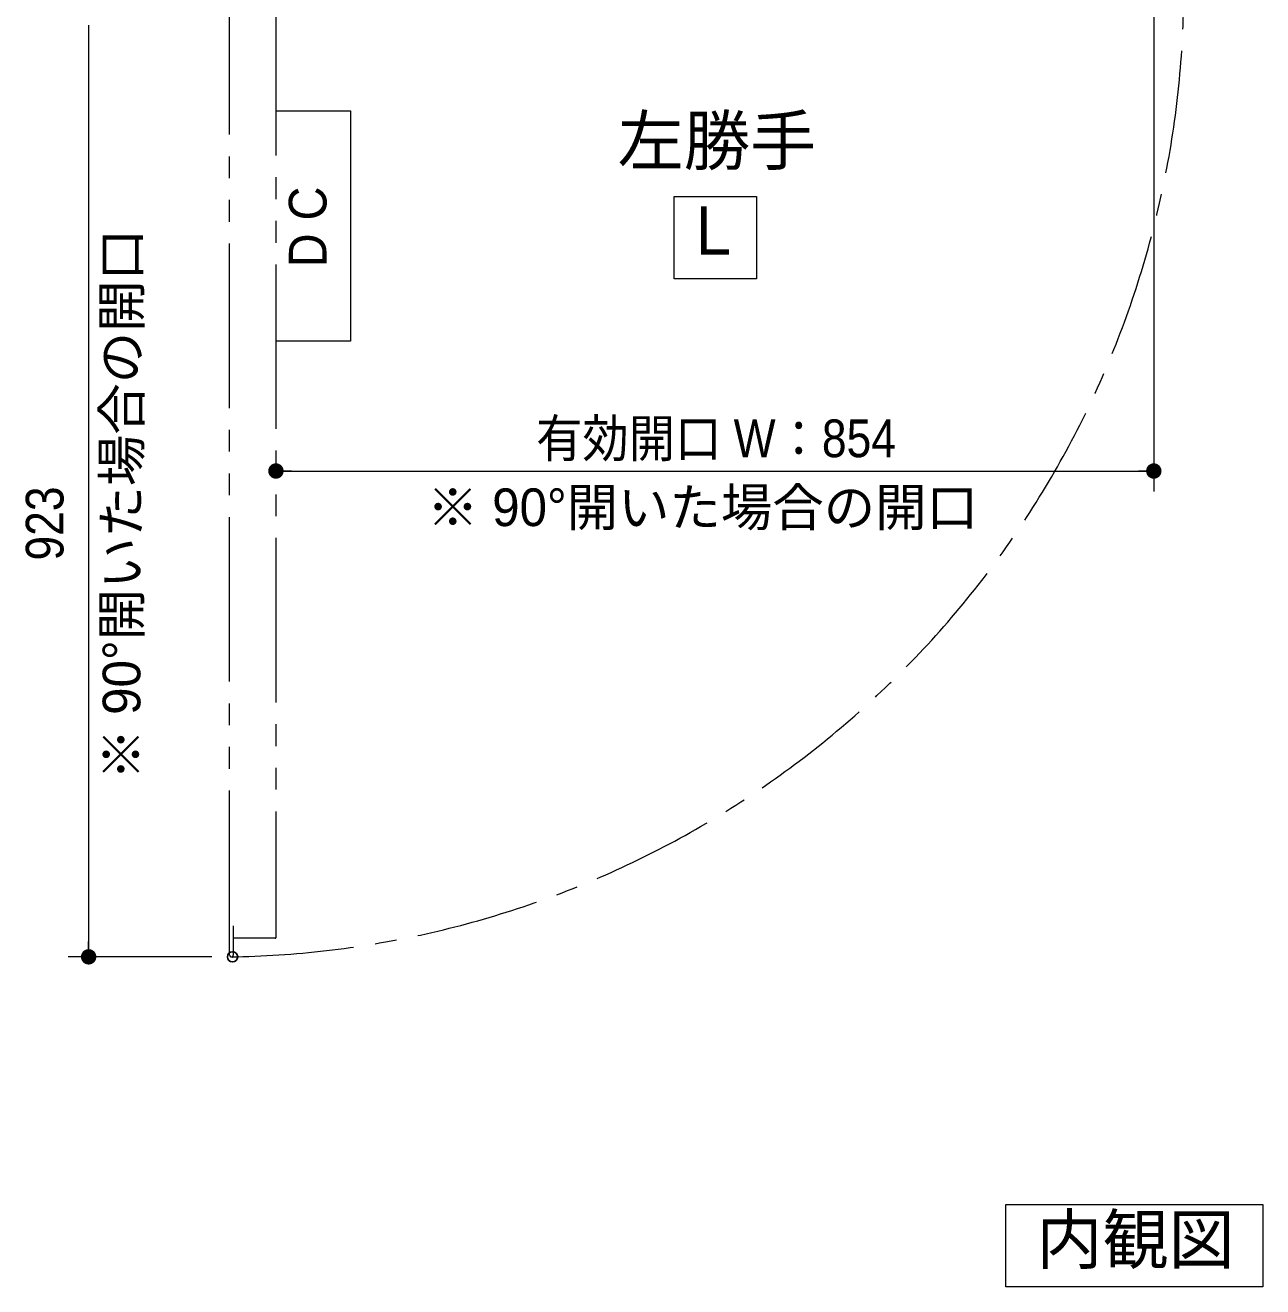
# Model space of a CAD drawing. Units: millimetres, scale not verified. Extents: x -6062 to 6062, y -3045 to 3045.
# Drawn here: x -2477 to -1274, y 820 to 2047 of the extents above; entities that cross this region are included whole.
import ezdxf
from ezdxf.enums import TextEntityAlignment as Align

# ---------------------------------------------------------------- set-up
doc = ezdxf.new("R2010")
doc.units = ezdxf.units.MM
doc.header["$LTSCALE"] = 20
doc.header["$PDMODE"] = 32
doc.header["$PDSIZE"] = 10
doc.linetypes.add('USER2', pattern=[9.172222, 5.997222, -1.058333, 1.058333, -1.058333])
doc.linetypes.add('USER4', pattern=[13.3, 8, -1.06, 1.06, -1.06, 1.06, -1.06])
for name, color, linetype, lineweight in [('0-1_2寸法-3', 7, 'Continuous', 15), ('0-2_2寸法-1', 7, 'Continuous', 15), ('0-3_0', 7, 'Continuous', 25), ('0-5_3一般', 7, 'Continuous', 15)]:
    doc.layers.add(name, color=color, linetype=linetype, lineweight=lineweight)
doc.layers.add('0-4_Defpoints', color=7, linetype='Continuous')
doc.styles.add('ＭＳ Ｐゴシック', font='')
doc.styles.get('ＭＳ Ｐゴシック').set_extended_font_data('MS PGothic')

# ---------------------------------------------------------------- blocks, each defined once
blk = doc.blocks.new('グループ-5')
at = {"layer": '0-1_2寸法-3'}
blk.add_lwpolyline([(5280, 18000), (10280, 18000), (10280, 16400), (5280, 16400)], close=True, dxfattribs=at)
at = {"layer": '0-1_2寸法-3', "style": 'ＭＳ Ｐゴシック'}
blk.add_text('内観図', height=943.3, dxfattribs=at).set_placement((5875.5, 16566.3), align=Align.BOTTOM_LEFT)
blk = doc.blocks.new('グループ-6')
at = {"layer": '0-1_2寸法-3'}
blk.add_lwpolyline([(-1170, 37608), (430, 37608), (430, 36008), (-1170, 36008)], close=True, dxfattribs=at)
at = {"layer": '0-1_2寸法-3', "style": 'ＭＳ Ｐゴシック'}
blk.add_text('L', height=943.3, dxfattribs=at).set_placement((-753.2, 36191.7), align=Align.BOTTOM_LEFT)
blk = doc.blocks.new('_Dot')
at = {"layer": '0-3_0'}
blk.add_line((-10, 0), (-20, 0), dxfattribs=at)
for points in [[(0, 0), (-10, 0), (-9.92, 1.25)], [(0, 0), (-9.92, -1.25), (-10, 0)], [(0, 0), (-9.92, 1.25), (-9.69, 2.49)], [(0, 0), (-9.69, -2.49), (-9.92, -1.25)], [(0, 0), (-9.69, 2.49), (-9.3, 3.68)], [(0, 0), (-9.3, -3.68), (-9.69, -2.49)], [(0, 0), (-9.3, 3.68), (-8.76, 4.82)], [(0, 0), (-8.76, -4.82), (-9.3, -3.68)], [(0, 0), (-8.76, 4.82), (-8.09, 5.88)], [(0, 0), (-8.09, -5.88), (-8.76, -4.82)], [(0, 0), (-8.09, 5.88), (-7.29, 6.85)], [(0, 0), (-7.29, -6.85), (-8.09, -5.88)], [(0, 0), (-7.29, 6.85), (-6.37, 7.71)], [(0, 0), (-6.37, -7.71), (-7.29, -6.85)], [(0, 0), (-6.37, 7.71), (-5.36, 8.44)], [(0, 0), (-5.36, -8.44), (-6.37, -7.71)], [(0, 0), (-5.36, 8.44), (-4.26, 9.05)], [(0, 0), (-4.26, -9.05), (-5.36, -8.44)], [(0, 0), (-4.26, 9.05), (-3.09, 9.51)], [(0, 0), (-3.09, -9.51), (-4.26, -9.05)], [(0, 0), (-3.09, 9.51), (-1.87, 9.82)], [(0, 0), (-1.87, -9.82), (-3.09, -9.51)], [(0, 0), (-1.87, 9.82), (-0.63, 9.98)], [(0, 0), (-0.63, -9.98), (-1.87, -9.82)], [(0, 0), (-0.63, 9.98), (0.63, 9.98)], [(0, 0), (0.63, -9.98), (-0.63, -9.98)], [(0, 0), (0.63, 9.98), (1.87, 9.82)], [(0, 0), (1.87, 9.82), (3.09, 9.51)], [(0, 0), (3.09, 9.51), (4.26, 9.05)], [(0, 0), (4.26, 9.05), (5.36, 8.44)], [(0, 0), (5.36, 8.44), (6.37, 7.71)], [(0, 0), (6.37, 7.71), (7.29, 6.85)], [(0, 0), (7.29, 6.85), (8.09, 5.88)], [(0, 0), (8.09, 5.88), (8.76, 4.82)], [(0, 0), (8.76, 4.82), (9.3, 3.68)], [(0, 0), (9.3, 3.68), (9.69, 2.49)], [(0, 0), (9.69, 2.49), (9.92, 1.25)], [(0, 0), (9.92, 1.25), (10, 0)], [(0, 0), (1.87, -9.82), (0.63, -9.98)], [(0, 0), (3.09, -9.51), (1.87, -9.82)], [(0, 0), (4.26, -9.05), (3.09, -9.51)], [(0, 0), (5.36, -8.44), (4.26, -9.05)], [(0, 0), (6.37, -7.71), (5.36, -8.44)], [(0, 0), (7.29, -6.85), (6.37, -7.71)], [(0, 0), (8.09, -5.88), (7.29, -6.85)], [(0, 0), (8.76, -4.82), (8.09, -5.88)], [(0, 0), (9.3, -3.68), (8.76, -4.82)], [(0, 0), (9.69, -2.49), (9.3, -3.68)], [(0, 0), (9.92, -1.25), (9.69, -2.49)], [(0, 0), (10, 0), (9.92, -1.25)]]:
    blk.add_solid(points, dxfattribs=at)

msp = doc.modelspace()

# ---------------------------------------------------------------- linework, layer by layer
at = {"layer": '0-2_2寸法-1'}
for p, q in [((-1379.5, 2133), (-1379.5, 1593.41)), ((-2415.7, 2046.99), (-2415.7, 1155.91)), ((-2233.5, 1633.41), (-2233.3, 1633.41)), ((-2218.49, 1613.41), (-1394.51, 1613.41)), ((-2295.7, 1140.9), (-2435.7, 1140.9))]:
    msp.add_line(p, q, dxfattribs=at)
at = {"layer": '0-4_Defpoints'}
for p in [(-2233.5, 1613.41), (-1379.5, 1613.41), (-2415.7, 1140.9), (-2275.7, 1140.9)]:
    msp.add_point(p, dxfattribs=at)
at = {"layer": '0-5_3一般', "linetype": 'USER4'}
for p, q in [((-2278.51, 1142.65), (-2278.51, 2080.3)), ((-2233.51, 2080.3), (-2233.51, 1159.5)), ((-2275.01, 1170.9), (-2275.01, 1142.65)), ((-2234.11, 1158.9), (-2274.41, 1158.9))]:
    msp.add_line(p, q, dxfattribs=at)
at = {"layer": '0-5_3一般'}
msp.add_lwpolyline([(-2233.51, 1963.73), (-2161.01, 1963.73), (-2161.01, 1739.73), (-2233.51, 1739.73)], dxfattribs=at)
at = {"layer": '0-5_3一般', "linetype": 'USER2'}
msp.add_arc((-2292.51, 2082.9), 942.13, 270.91697, 0.95788, dxfattribs=at)
at = {"layer": '0-5_3一般'}
msp.add_arc((-2274.41, 1159.5), 0.6, 180, 270, dxfattribs=at)
at = {"layer": '0-5_3一般', "linetype": 'USER4'}
for centre, radius, start in [((-2234.11, 1159.5), 0.6, 270), ((-2276.76, 1142.65), 1.75, 180)]:
    msp.add_arc(centre, radius, start, 0, dxfattribs=at)

# ---------------------------------------------------------------- block references
at = {"layer": '0-1_2寸法-3', "xscale": 0.05, "yscale": 0.05}
for name in ['グループ-6', 'グループ-5']:
    msp.add_blockref(name, (-1787.5, 0), dxfattribs=at)
at = {"layer": '0-2_2寸法-1', "xscale": 0.7503418, "yscale": 0.7503418}
for p, rotation in [((-2233.5, 1613.41), 180), ((-2415.7, 1140.9), 270)]:
    msp.add_blockref('_Dot', p, dxfattribs=dict(at, rotation=rotation))
msp.add_blockref('_Dot', (-1379.5, 1613.41), dxfattribs=at)

# ---------------------------------------------------------------- texts
at = {"layer": '0-1_2寸法-3', "style": 'ＭＳ Ｐゴシック'}
for s, height, p in [('左勝手', 47.21, (-1901.09, 1897.03)), ('※ 90°開いた場合の開口', 36.66, (-2086.48, 1548.83))]:
    msp.add_text(s, height=height, dxfattribs=at).set_placement(p, align=Align.BOTTOM_LEFT)
msp.add_text('※ 90°開いた場合の開口', height=36.66, rotation=90, dxfattribs=at).set_placement((-2354.39, 1312.88), align=Align.BOTTOM_LEFT)
at = {"layer": '0-1_2寸法-3', "style": 'ＭＳ Ｐゴシック', "width": 0.9}
msp.add_text('923', height=36.66, rotation=90, dxfattribs=at).set_placement((-2429.18, 1526.36), align=Align.BOTTOM_LEFT)
at = {"layer": '0-2_2寸法-1', "style": 'ＭＳ Ｐゴシック', "width": 0.9}
msp.add_text('有効開口 W：854', height=36.69, dxfattribs=at).set_placement((-1980.38, 1615.85), align=Align.BOTTOM_LEFT)
at = {"layer": '0-5_3一般', "style": 'ＭＳ Ｐゴシック', "width": 0.95}
msp.add_text('D C', height=36.66, rotation=90, dxfattribs=at).set_placement((-2173.29, 1811.56), align=Align.BOTTOM_LEFT)

doc.saveas('drawing.dxf')
